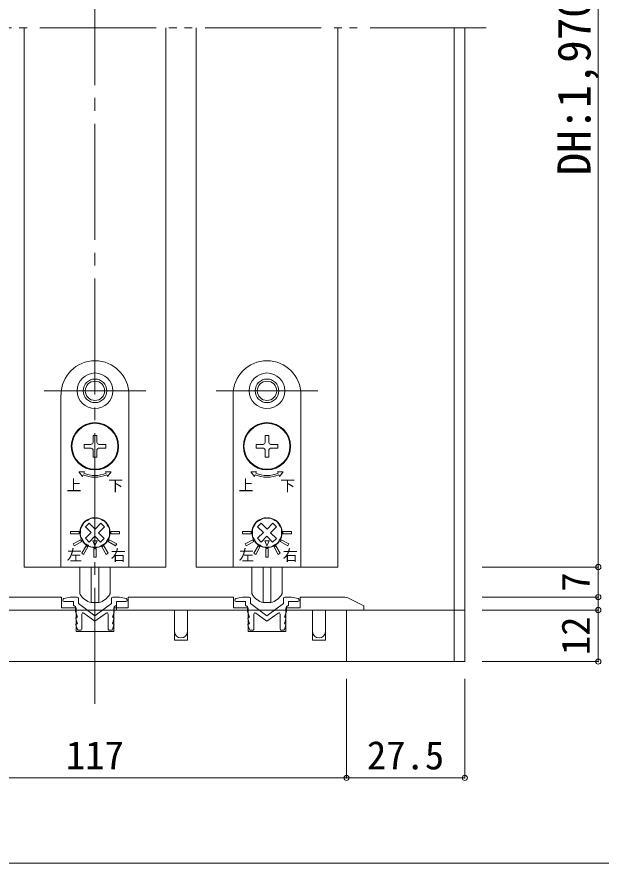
# Model space of a CAD drawing. Units: millimetres on the paper, enlarged 10 times, with parts at other scales. Extents: x -2000 to 2000, y -1385 to 1385.
# Drawn here: x -860 to -408, y -68 to 589 of the extents above; entities that cross this region are included whole.
import ezdxf
from ezdxf.enums import TextEntityAlignment as Align

# ---------------------------------------------------------------- set-up
doc = ezdxf.new("R2010")
doc.units = ezdxf.units.MM
doc.header["$LTSCALE"] = 10
doc.header["$PDMODE"] = 32
doc.header["$PDSIZE"] = 4
for name, pattern in [('CHAIN2', [12, 9, -1, 1, -1]), ('DOUBLE_CHAIN2', [12.8, 9, -1, 0.6, -0.6, 0.6, -1]), ('USER1', [19.05, 12.7, -6.35])]:
    doc.linetypes.add(name, pattern=pattern)
for name, color, linetype, lineweight in [('1-0_H-SYM', 7, 'Continuous', 20), ('1-1_0', 7, 'Continuous', 20), ('2-0_18', 7, 'Continuous', 18), ('3-0', 7, 'Continuous', 20)]:
    doc.layers.add(name, color=color, linetype=linetype, lineweight=lineweight)
doc.styles.add('ＭＳ ゴシック', font='')
doc.styles.get('ＭＳ ゴシック').set_extended_font_data('MS Gothic')

msp = doc.modelspace()

# ---------------------------------------------------------------- linework, layer by layer
at = {"layer": '1-0_H-SYM'}
msp.add_line((380, -67.5), (-1950, -67.5), dxfattribs=at)
at = {"layer": '1-1_0'}
msp.add_lwpolyline([(380, -67.5), (-1950, -67.5), (-1950, 1335)], dxfattribs=at)
at = {"layer": '2-0_18', "lineweight": 20}
for p, q in [((-854.93, 580.45), (-854.93, 162.12)), ((-744.93, 580.45), (-744.93, 162.12)), ((-721.6, 580.45), (-721.6, 162.12)), ((-611.6, 580.45), (-611.6, 162.12)), ((-521.6, 580.45), (-521.6, 88.78)), ((-513.27, 580.45), (-513.27, 88.78)), ((-854.93, 162.12), (-744.93, 162.12)), ((-721.6, 162.12), (-611.6, 162.12)), ((-907.43, 138.78), (-833.83, 138.78)), ((-819.04, 138.76), (-824.15, 137.62)), ((-818.83, 138.78), (-813.71, 138.78)), ((-781.04, 138.78), (-786.16, 138.78)), ((-780.83, 138.76), (-775.72, 137.62)), ((-774.1, 130.45), (-774.1, 138.78)), ((-692.44, 138.78), (-774.1, 138.78)), ((-685.71, 138.76), (-690.82, 137.62)), ((-685.49, 138.78), (-680.38, 138.78)), ((-647.71, 138.78), (-652.82, 138.78)), ((-647.49, 138.76), (-642.38, 137.62)), ((-607.3, 138.78), (-640.77, 138.78)), ((-824.93, 136.45), (-824.93, 136.65)), ((-823.93, 135.45), (-820.49, 135.45)), ((-820.49, 135.45), (-816.6, 135.45)), ((-816.6, 132.53), (-814.93, 131.28)), ((-814.93, 127.24), (-814.93, 131.28)), ((-812.71, 137.78), (-812.71, 133.78)), ((-812.71, 133.78), (-799.93, 124.2)), ((-799.93, 124.2), (-787.16, 133.78)), ((-787.16, 137.78), (-787.16, 133.78)), ((-783.27, 132.53), (-784.93, 131.28)), ((-784.93, 127.24), (-784.93, 131.28)), ((-779.38, 135.45), (-783.27, 135.45)), ((-783.27, 132.53), (-783.27, 135.45)), ((-783.27, 128.78), (-783.27, 132.12)), ((-775.93, 135.45), (-779.38, 135.45)), ((-774.93, 136.65), (-774.93, 136.45)), ((-691.6, 136.65), (-691.6, 136.45)), ((-690.6, 135.45), (-687.16, 135.45)), ((-687.16, 135.45), (-683.27, 135.45)), ((-683.27, 132.53), (-683.27, 135.45)), ((-683.27, 132.53), (-681.6, 131.28)), ((-681.6, 127.24), (-681.6, 131.28)), ((-679.38, 137.78), (-679.38, 133.78)), ((-666.6, 124.2), (-679.38, 133.78)), ((-653.82, 133.78), (-666.6, 124.2)), ((-653.82, 137.78), (-653.82, 133.78)), ((-649.93, 132.53), (-651.6, 131.28)), ((-651.6, 127.24), (-651.6, 131.28)), ((-646.05, 135.45), (-649.93, 135.45)), ((-642.6, 135.45), (-646.05, 135.45)), ((-641.6, 136.45), (-641.6, 136.65)), ((-513.27, 128.78), (-1086.6, 128.78)), ((-814.93, 128.78), (-918.27, 128.78)), ((-845.27, 128.78), (-861.6, 128.78)), ((-814.6, 128.78), (-835.27, 128.78)), ((-814.89, 127), (-813.45, 123.15)), ((-810.1, 113.82), (-810.1, 125.66)), ((-799.93, 120.03), (-808.5, 126.46)), ((-799.93, 120.03), (-791.37, 126.46)), ((-789.77, 113.78), (-789.77, 125.66)), ((-784.98, 127), (-786.43, 123.12)), ((-785.27, 128.78), (-738.27, 128.78)), ((-733.27, 128.78), (-785.27, 128.78)), ((-681.6, 128.78), (-785.27, 128.78)), ((-785.23, 130.45), (-774.1, 130.45)), ((-738.27, 128.78), (-738.27, 105.45)), ((-733.27, 128.78), (-681.27, 128.78)), ((-681.27, 128.78), (-728.27, 128.78)), ((-681.56, 127), (-680.1, 123.12)), ((-676.77, 113.78), (-676.77, 125.66)), ((-666.6, 120.03), (-675.17, 126.46)), ((-666.6, 120.03), (-658.03, 126.46)), ((-656.43, 113.82), (-656.43, 125.66)), ((-651.64, 127), (-653.09, 123.15)), ((-651.93, 128.78), (-631.27, 128.78)), ((-621.27, 128.78), (-604.93, 128.78)), ((-621.27, 128.78), (-621.27, 105.45)), ((-604.93, 128.78), (-591.6, 128.78)), ((-604.93, 88.78), (-604.93, 128.78)), ((-601.63, 128.78), (-543.27, 128.78)), ((-814.64, 122.29), (-813.4, 118.15)), ((-814.01, 123.15), (-813.45, 123.15)), ((-814.01, 118.15), (-813.4, 118.15)), ((-785.83, 123.12), (-786.43, 123.12)), ((-785.19, 122.26), (-786.43, 118.12)), ((-681.34, 122.26), (-680.1, 118.12)), ((-680.71, 123.12), (-680.1, 123.12)), ((-651.89, 122.29), (-653.13, 118.15)), ((-652.53, 118.15), (-653.13, 118.15)), ((-652.53, 123.15), (-653.09, 123.15)), ((-813.54, 113.63), (-814.64, 117.29)), ((-812.91, 113.15), (-810.77, 113.15)), ((-786.93, 113.12), (-789.1, 113.12)), ((-785.83, 118.12), (-786.43, 118.12)), ((-786.29, 113.59), (-785.19, 117.26)), ((-680.24, 113.59), (-681.34, 117.26)), ((-680.71, 118.12), (-680.1, 118.12)), ((-679.61, 113.12), (-677.43, 113.12)), ((-653.63, 113.15), (-655.77, 113.15)), ((-652.99, 113.63), (-651.89, 117.29)), ((-513.27, 88.78), (-1086.6, 88.78)), ((-799.93, 88.78), (-994.93, 88.78)), ((-799.93, 88.78), (-604.93, 88.78))]:
    msp.add_line(p, q, dxfattribs=at)
at = {"layer": '2-0_18', "color": 2, "linetype": 'USER1'}
for p, q in [((-839.43, 298.78), (-760.43, 298.78)), ((-706.1, 298.78), (-627.1, 298.78))]:
    msp.add_line(p, q, dxfattribs=at)
at = {"layer": '2-0_18'}
for p, q in [((-826.27, 295.78), (-826.27, 162.12)), ((-773.6, 162.12), (-773.6, 295.78)), ((-692.93, 295.78), (-692.93, 162.12)), ((-640.27, 162.12), (-640.27, 295.78)), ((-798.43, 264.12), (-801.43, 264.12)), ((-801.43, 258.62), (-801.43, 264.12)), ((-798.43, 258.62), (-798.43, 264.12)), ((-665.1, 264.12), (-668.1, 264.12)), ((-668.1, 258.62), (-668.1, 264.12)), ((-665.1, 258.62), (-665.1, 264.12)), ((-791.6, 257.28), (-797.1, 257.28)), ((-791.6, 257.28), (-791.6, 254.28)), ((-658.27, 257.28), (-663.77, 257.28)), ((-658.27, 257.28), (-658.27, 254.28)), ((-802.77, 254.28), (-808.27, 254.28)), ((-801.43, 247.45), (-801.43, 252.95)), ((-798.43, 247.45), (-798.43, 252.95)), ((-791.6, 254.28), (-797.1, 254.28)), ((-669.43, 254.28), (-674.93, 254.28)), ((-668.1, 247.45), (-668.1, 252.95)), ((-665.1, 247.45), (-665.1, 252.95)), ((-658.27, 254.28), (-663.77, 254.28)), ((-798.43, 247.45), (-801.43, 247.45)), ((-665.1, 247.45), (-668.1, 247.45)), ((-802.76, 188.82), (-807.19, 193.35)), ((-799.9, 191.61), (-795.37, 196.03)), ((-669.43, 188.82), (-673.85, 193.35)), ((-666.57, 191.61), (-662.03, 196.03)), ((-807.3, 184.39), (-802.76, 188.82)), ((-804.5, 181.53), (-807.3, 184.39)), ((-804.5, 181.53), (-799.97, 185.96)), ((-795.55, 181.42), (-799.97, 185.96)), ((-792.68, 184.22), (-795.55, 181.42)), ((-673.96, 184.39), (-669.43, 188.82)), ((-671.17, 181.53), (-673.96, 184.39)), ((-671.17, 181.53), (-666.64, 185.96)), ((-662.21, 181.42), (-666.64, 185.96)), ((-659.35, 184.22), (-662.21, 181.42)), ((-826.27, 162.12), (-773.6, 162.12)), ((-811.6, 141.67), (-811.6, 162.12)), ((-802.85, 162.12), (-802.85, 134.6)), ((-797.02, 162.12), (-797.02, 134.6)), ((-788.27, 162.12), (-788.27, 141.67)), ((-692.93, 162.12), (-640.27, 162.12)), ((-678.27, 141.67), (-678.27, 162.12)), ((-669.52, 162.12), (-669.52, 134.6)), ((-663.68, 162.12), (-663.68, 134.6)), ((-654.93, 162.12), (-654.93, 141.67)), ((-802.85, 134.6), (-797.02, 134.6)), ((-669.52, 134.6), (-663.68, 134.6))]:
    msp.add_line(p, q, dxfattribs=at)
at = {"layer": '2-0_18', "color": 4, "lineweight": 9}
for p, q in [((-409.79, 162.12), (-499.93, 162.12)), ((-409.79, 162.12), (-409.79, 138.78)), ((-409.79, 138.78), (-499.93, 138.78)), ((-409.79, 138.78), (-409.79, 128.78)), ((-409.79, 128.78), (-499.93, 128.78)), ((-409.79, 128.78), (-409.79, 88.78)), ((-409.79, 88.78), (-499.93, 88.78)), ((-604.97, 75.45), (-604.97, -1.43)), ((-604.97, 75.45), (-604.97, -1.43)), ((-513.27, 75.45), (-513.27, -1.43)), ((-994.9, -1.43), (-604.97, -1.43)), ((-604.97, -1.43), (-513.27, -1.43))]:
    msp.add_line(p, q, dxfattribs=at)
msp.add_lwpolyline([(-409.79, 162.12), (-409.79, 925.94), (-409.79, 952.6)], dxfattribs=at)
at = {"layer": '2-0_18'}
for points in [[(-802.77, 257.28), (-808.27, 257.28), (-808.27, 254.28)], [(-669.43, 257.28), (-674.93, 257.28), (-674.93, 254.28)], [(-808.61, 234.84), (-808.1, 236.07), (-812.43, 236.08), (-809.63, 232.38), (-809.12, 233.61)], [(-790.75, 233.61), (-790.24, 232.38), (-787.44, 236.08), (-791.77, 236.07), (-791.26, 234.84)], [(-675.28, 234.84), (-674.77, 236.07), (-679.09, 236.08), (-676.3, 232.38), (-675.79, 233.61)], [(-657.42, 233.61), (-656.91, 232.38), (-654.11, 236.08), (-658.44, 236.07), (-657.93, 234.84)], [(-799.9, 191.61), (-804.32, 196.14), (-807.19, 193.35)], [(-792.68, 184.22), (-797.11, 188.75), (-792.57, 193.17), (-795.37, 196.03)], [(-666.57, 191.61), (-670.99, 196.14), (-673.85, 193.35)], [(-659.35, 184.22), (-663.77, 188.75), (-659.24, 193.17), (-662.03, 196.03)]]:
    msp.add_lwpolyline(points, dxfattribs=at)
for points in [[(-818.93, 187.95), (-812.27, 187.95), (-812.27, 189.62), (-818.93, 189.62)], [(-780.93, 189.62), (-787.6, 189.62), (-787.6, 187.95), (-780.93, 187.95)], [(-685.6, 187.95), (-678.93, 187.95), (-678.93, 189.62), (-685.6, 189.62)], [(-647.6, 189.62), (-654.27, 189.62), (-654.27, 187.95), (-647.6, 187.95)], [(-815.97, 178.56), (-810.2, 181.9), (-811.03, 183.34), (-816.81, 180.01)], [(-808.71, 171.91), (-805.38, 177.69), (-806.82, 178.52), (-810.16, 172.75)], [(-800.06, 178.45), (-798.35, 182.43), (-801.68, 182.47)], [(-789.71, 172.75), (-793.05, 178.52), (-794.49, 177.69), (-791.16, 171.91)], [(-783.06, 180.01), (-788.84, 183.34), (-789.67, 181.9), (-783.9, 178.56)], [(-682.64, 178.56), (-676.87, 181.9), (-677.7, 183.34), (-683.47, 180.01)], [(-675.38, 171.91), (-672.05, 177.69), (-673.49, 178.52), (-676.82, 172.75)], [(-666.73, 178.45), (-665.01, 182.43), (-668.35, 182.47)], [(-656.38, 172.75), (-659.71, 178.52), (-661.16, 177.69), (-657.82, 171.91)], [(-649.73, 180.01), (-655.5, 183.34), (-656.34, 181.9), (-650.56, 178.56)], [(-799.1, 176.45), (-800.77, 176.45), (-800.77, 169.78), (-799.1, 169.78)], [(-665.77, 176.45), (-667.43, 176.45), (-667.43, 169.78), (-665.77, 169.78)]]:
    msp.add_lwpolyline(points, close=True, dxfattribs=at)
at = {"layer": '2-0_18', "lineweight": 20}
for points in [[(-859.24, 138.78), (-825.77, 138.78), (-825.77, 130.45), (-814.6, 130.45), (-814.6, 112.12), (-785.27, 112.12), (-785.27, 130.45)], [(-681.31, 130.45), (-692.44, 130.45), (-692.44, 138.78)], [(-640.77, 138.78), (-640.77, 130.45), (-651.93, 130.45), (-651.93, 112.12), (-681.27, 112.12), (-681.27, 130.45)], [(-816.6, 132.53), (-816.6, 134.2), (-816.6, 135.45)], [(-649.93, 132.53), (-649.93, 134.2), (-649.93, 135.45)], [(-591.6, 128.78), (-591.6, 132.12), (-602.82, 137.73)], [(-783.27, 128.78), (-769.93, 128.78), (-753.6, 128.78)], [(-728.27, 128.78), (-728.27, 105.45), (-738.27, 105.45)], [(-683.27, 128.78), (-696.6, 128.78), (-712.93, 128.78)], [(-631.27, 128.78), (-631.27, 105.45), (-621.27, 105.45)]]:
    msp.add_lwpolyline(points, dxfattribs=at)
at = {"layer": '2-0_18'}
for centre, radius in [((-799.93, 298.78), 13.83), ((-666.6, 298.78), 13.83), ((-799.93, 298.78), 9.17), ((-799.93, 298.78), 7.5), ((-666.6, 298.78), 9.17), ((-666.6, 298.78), 7.5), ((-799.93, 255.78), 18.33), ((-799.93, 255.78), 17.83), ((-666.6, 255.78), 18.33), ((-666.6, 255.78), 17.83)]:
    msp.add_circle(centre, radius, dxfattribs=at)
for centre, radius, start, end in [((-799.93, 295.78), 26.33, 0, 180), ((-666.6, 295.78), 26.33, 0, 180), ((-802.77, 258.62), 1.33, 270, 360), ((-797.1, 258.62), 1.33, 180, 270), ((-669.43, 258.62), 1.33, 270, 360), ((-663.77, 258.62), 1.33, 180, 270), ((-802.77, 252.95), 1.33, 360, 90), ((-797.1, 252.95), 1.33, 90, 180), ((-669.43, 252.95), 1.33, 360, 90), ((-663.77, 252.95), 1.33, 90, 180), ((-799.93, 255.78), 24, 247.5, 292.5), ((-799.93, 255.78), 22.67, 247.5, 292.5), ((-666.6, 255.78), 24, 247.5, 292.5), ((-666.6, 255.78), 22.67, 247.5, 292.5), ((-799.93, 188.78), 11.67, 98.90298, 201.09702), ((-799.93, 188.78), 11.5, 130.42431, 138.17431), ((-805.23, 195), 3.33, 99.87866, 130.42431), ((-799.93, 188.78), 11.17, 116.90028, 121.69834), ((-802.48, 196.54), 3.33, 108.17431, 138.71996), ((-799.93, 188.78), 11.5, 100.42431, 108.17431), ((-801.41, 196.82), 3.33, 69.87866, 100.42431), ((-801.38, 198), 2.33, 72.61143, 98.90298), ((-799.93, 202.62), 2.5, 252.61143, 287.38857), ((-799.93, 188.78), 11.17, 86.90028, 91.69834), ((-798.26, 196.78), 3.33, 78.17431, 108.71996), ((-798.49, 198), 2.33, 81.09702, 107.38857), ((-799.93, 188.78), 11.67, 338.90298, 81.09702), ((-799.93, 188.78), 11.5, 70.42431, 78.17431), ((-797.2, 196.48), 3.33, 39.87866, 70.42431), ((-799.93, 188.78), 11.17, 56.90028, 61.69834), ((-794.49, 194.87), 3.33, 48.17431, 78.71996), ((-799.93, 188.78), 11.5, 40.42431, 48.17431), ((-666.6, 188.78), 11.67, 98.90298, 201.09702), ((-666.6, 188.78), 11.5, 130.42431, 138.17431), ((-671.9, 195), 3.33, 99.87866, 130.42431), ((-666.6, 188.78), 11.17, 116.90028, 121.69834), ((-669.15, 196.54), 3.33, 108.17431, 138.71996), ((-666.6, 188.78), 11.5, 100.42431, 108.17431), ((-668.08, 196.82), 3.33, 69.87866, 100.42431), ((-668.05, 198), 2.33, 72.61143, 98.90298), ((-666.6, 202.62), 2.5, 252.61143, 287.38857), ((-666.6, 188.78), 11.17, 86.90028, 91.69834), ((-664.93, 196.78), 3.33, 78.17431, 108.71996), ((-665.16, 198), 2.33, 81.09702, 107.38857), ((-666.6, 188.78), 11.67, 338.90298, 81.09702), ((-666.6, 188.78), 11.5, 70.42431, 78.17431), ((-663.87, 196.48), 3.33, 39.87866, 70.42431), ((-666.6, 188.78), 11.17, 56.90028, 61.69834), ((-661.16, 194.87), 3.33, 48.17431, 78.71996), ((-666.6, 188.78), 11.5, 40.42431, 48.17431), ((-807.93, 190.46), 3.33, 168.17431, 198.71996), ((-799.93, 188.78), 11.5, 160.42431, 168.17431), ((-807.63, 191.52), 3.33, 129.87866, 160.42431), ((-799.93, 188.78), 11.17, 146.90028, 151.69834), ((-806.02, 194.23), 3.33, 138.17431, 168.71996), ((-793.72, 194.08), 3.33, 9.87866, 40.42431), ((-799.93, 188.78), 11.17, 26.90028, 31.69834), ((-792.18, 191.33), 3.33, 18.17431, 48.71996), ((-799.93, 188.78), 11.5, 10.42431, 18.17431), ((-791.9, 190.26), 3.33, 339.87866, 10.42431), ((-674.59, 190.46), 3.33, 168.17431, 198.71996), ((-666.6, 188.78), 11.5, 160.42431, 168.17431), ((-674.3, 191.52), 3.33, 129.87866, 160.42431), ((-666.6, 188.78), 11.17, 146.90028, 151.69834), ((-672.69, 194.23), 3.33, 138.17431, 168.71996), ((-660.38, 194.08), 3.33, 9.87866, 40.42431), ((-666.6, 188.78), 11.17, 26.90028, 31.69834), ((-658.84, 191.33), 3.33, 18.17431, 48.71996), ((-666.6, 188.78), 11.5, 10.42431, 18.17431), ((-658.57, 190.26), 3.33, 339.87866, 10.42431), ((-807.97, 187.31), 3.33, 159.87866, 190.42431), ((-799.93, 188.78), 11.5, 190.42431, 198.17431), ((-799.93, 188.78), 11.17, 176.90028, 181.69834), ((-807.69, 186.24), 3.33, 198.17431, 228.71996), ((-808.64, 185.42), 2.33, 201.09702, 227.38857), ((-792.24, 186.05), 3.33, 309.87866, 340.42431), ((-791.23, 185.42), 2.33, 312.61143, 338.90298), ((-799.93, 188.78), 11.5, 340.42431, 348.17431), ((-799.93, 188.78), 11.17, 356.90028, 1.69834), ((-791.94, 187.11), 3.33, 348.17431, 18.71996), ((-674.63, 187.31), 3.33, 159.87866, 190.42431), ((-666.6, 188.78), 11.5, 190.42431, 198.17431), ((-666.6, 188.78), 11.17, 176.90028, 181.69834), ((-674.36, 186.24), 3.33, 198.17431, 228.71996), ((-675.31, 185.42), 2.33, 201.09702, 227.38857), ((-658.91, 186.05), 3.33, 309.87866, 340.42431), ((-657.89, 185.42), 2.33, 312.61143, 338.90298), ((-666.6, 188.78), 11.5, 340.42431, 348.17431), ((-666.6, 188.78), 11.17, 356.90028, 1.69834), ((-658.61, 187.11), 3.33, 348.17431, 18.71996), ((-811.91, 181.87), 2.5, 12.61143, 47.38857), ((-799.93, 188.78), 11.17, 206.90028, 211.69834), ((-807.2, 182.92), 2.33, 192.61143, 218.90298), ((-806.15, 183.49), 3.33, 189.87866, 220.42431), ((-799.93, 188.78), 11.67, 218.90298, 321.09702), ((-799.93, 188.78), 11.5, 220.42431, 228.17431), ((-805.38, 182.7), 3.33, 228.17431, 258.71996), ((-799.93, 188.78), 11.17, 236.90028, 241.69834), ((-802.67, 181.09), 3.33, 219.87866, 250.42431), ((-799.93, 188.78), 11.5, 250.42431, 258.17431), ((-801.61, 180.79), 3.33, 258.17431, 288.71996), ((-799.93, 188.78), 11.17, 266.90028, 271.69834), ((-798.46, 180.75), 3.33, 249.87866, 280.42431), ((-799.93, 188.78), 11.5, 280.42431, 288.17431), ((-797.39, 181.02), 3.33, 288.17431, 318.71996), ((-799.93, 188.78), 11.17, 296.90028, 301.69834), ((-794.64, 182.57), 3.33, 279.87866, 310.42431), ((-799.93, 188.78), 11.5, 310.42431, 318.17431), ((-793.85, 183.34), 3.33, 318.17431, 348.71996), ((-792.67, 182.92), 2.33, 321.09702, 347.38857), ((-799.93, 188.78), 11.17, 326.90028, 331.69834), ((-787.95, 181.87), 2.5, 132.61143, 167.38857), ((-678.58, 181.87), 2.5, 12.61143, 47.38857), ((-666.6, 188.78), 11.17, 206.90028, 211.69834), ((-673.86, 182.92), 2.33, 192.61143, 218.90298), ((-672.82, 183.49), 3.33, 189.87866, 220.42431), ((-666.6, 188.78), 11.67, 218.90298, 321.09702), ((-666.6, 188.78), 11.5, 220.42431, 228.17431), ((-672.05, 182.7), 3.33, 228.17431, 258.71996), ((-666.6, 188.78), 11.17, 236.90028, 241.69834), ((-669.34, 181.09), 3.33, 219.87866, 250.42431), ((-666.6, 188.78), 11.5, 250.42431, 258.17431), ((-668.28, 180.79), 3.33, 258.17431, 288.71996), ((-666.6, 188.78), 11.17, 266.90028, 271.69834), ((-665.12, 180.75), 3.33, 249.87866, 280.42431), ((-666.6, 188.78), 11.5, 280.42431, 288.17431), ((-664.05, 181.02), 3.33, 288.17431, 318.71996), ((-666.6, 188.78), 11.17, 296.90028, 301.69834), ((-661.31, 182.57), 3.33, 279.87866, 310.42431), ((-666.6, 188.78), 11.5, 310.42431, 318.17431), ((-660.52, 183.34), 3.33, 318.17431, 348.71996), ((-659.34, 182.92), 2.33, 321.09702, 347.38857), ((-666.6, 188.78), 11.17, 326.90028, 331.69834), ((-654.62, 181.87), 2.5, 132.61143, 167.38857), ((-809.93, 141.67), 1.67, 180, 210.56067), ((-799.89, 147.6), 13.33, 210.56067, 257.16143), ((-799.98, 147.6), 13.33, 282.83857, 329.43933), ((-789.93, 141.67), 1.67, 329.43933, 360), ((-676.6, 141.67), 1.67, 180, 210.56067), ((-666.56, 147.6), 13.33, 210.56067, 257.16143), ((-666.65, 147.6), 13.33, 282.83857, 329.43933), ((-656.6, 141.67), 1.67, 329.43933, 360)]:
    msp.add_arc(centre, radius, start, end, dxfattribs=at)
at = {"layer": '2-0_18', "lineweight": 20}
for centre, radius, start, end in [((-818.83, 137.78), 1, 90, 102.52881), ((-818.83, 137.78), 1, 90, 102.52881), ((-818.83, 137.78), 1, 90, 102.52881), ((-818.83, 137.78), 1, 90, 102.52881), ((-813.71, 137.78), 1, 0, 90), ((-786.16, 137.78), 1, 90, 180), ((-781.04, 137.78), 1, 77.47119, 90), ((-685.49, 137.78), 1, 90, 102.52881), ((-680.38, 137.78), 1, 0, 90), ((-652.82, 137.78), 1, 90, 180), ((-647.71, 137.78), 1, 77.47119, 90), ((-647.71, 137.78), 1, 77.47119, 90), ((-647.71, 137.78), 1, 77.47119, 90), ((-647.71, 137.78), 1, 77.47119, 90), ((-607.3, 128.78), 10, 63.43495, 90), ((-823.93, 136.65), 1, 102.52881, 180), ((-823.93, 136.45), 1, 180, 270), ((-775.93, 136.45), 1, 270, 0), ((-775.93, 136.65), 1, 0, 77.47119), ((-690.6, 136.65), 1, 102.52881, 180), ((-690.6, 136.45), 1, 180, 270), ((-642.6, 136.45), 1, 270, 0), ((-642.6, 136.65), 1, 0, 77.47119), ((-814.27, 127.24), 0.667, 180, 200.55605), ((-814.27, 127.24), 0.667, 180, 200.55605), ((-814.27, 127.24), 0.667, 180, 200.55605), ((-814.27, 127.24), 0.667, 180, 200.55605), ((-809.1, 125.66), 1, 53.1301, 180), ((-790.77, 125.66), 1, 0, 126.8699), ((-785.6, 127.24), 0.667, 339.44395, 0), ((-785.6, 127.24), 0.667, 339.44395, 0), ((-785.6, 127.24), 0.667, 339.44395, 0), ((-680.93, 127.24), 0.667, 180, 200.55605), ((-680.93, 127.24), 0.667, 180, 200.55605), ((-680.93, 127.24), 0.667, 180, 200.55605), ((-675.77, 125.66), 1, 53.1301, 180), ((-657.43, 125.66), 1, 0, 126.8699), ((-652.27, 127.24), 0.667, 339.44395, 0), ((-652.27, 127.24), 0.667, 339.44395, 0), ((-652.27, 127.24), 0.667, 339.44395, 0), ((-652.27, 127.24), 0.667, 339.44395, 0), ((-814.01, 122.48), 0.667, 90, 196.69924), ((-814.01, 117.48), 0.667, 90, 196.69924), ((-785.83, 122.45), 0.667, 343.30076, 90), ((-680.71, 122.45), 0.667, 90, 196.69924), ((-652.53, 122.48), 0.667, 343.30076, 90), ((-652.53, 117.48), 0.667, 343.30076, 90), ((-812.91, 113.82), 0.667, 196.69924, 270), ((-810.77, 113.82), 0.667, 270, 0), ((-789.1, 113.78), 0.667, 180, 270), ((-786.93, 113.78), 0.667, 270, 343.30076), ((-785.83, 117.45), 0.667, 343.30076, 90), ((-733.27, 112.12), 5, 180, 0), ((-680.71, 117.45), 0.667, 90, 196.69924), ((-679.61, 113.78), 0.667, 196.69924, 270), ((-677.43, 113.78), 0.667, 270, 0), ((-655.77, 113.82), 0.667, 180, 270), ((-653.63, 113.82), 0.667, 270, 343.30076), ((-626.27, 112.12), 5, 180, 0)]:
    msp.add_arc(centre, radius, start, end, dxfattribs=at)
at = {"layer": '2-0_18', "color": 4}
for p in [(-409.79, 162.12), (-409.79, 138.78), (-409.79, 128.78), (-409.79, 88.78), (-604.97, -1.43), (-513.27, -1.43)]:
    msp.add_point(p, dxfattribs=at)
at = {"layer": '3-0', "color": 4, "linetype": 'CHAIN2', "lineweight": 9}
msp.add_line((-799.93, 1105.94), (-799.93, 55.45), dxfattribs=at)
at = {"layer": '3-0', "linetype": 'DOUBLE_CHAIN2'}
msp.add_line((-496.6, 580.45), (-1103.27, 580.45), dxfattribs=at)

# ---------------------------------------------------------------- texts
at = {"layer": '2-0_18', "style": 'ＭＳ ゴシック'}
for s, height, p in [('DH:1,970', 25.66, (-408.13, 465.92)), ('7', 21.99, (-409.79, 142.95)), ('12', 21.99, (-409.79, 93.78))]:
    msp.add_text(s, height=height, rotation=90, dxfattribs=at).set_placement(p, align=Align.BOTTOM_LEFT)
for s, height, p in [('上', 8.55, (-822.01, 218.72)), ('下', 8.55, (-789.69, 218.47)), ('上', 8.55, (-688.68, 218.72)), ('下', 8.55, (-656.36, 218.47)), ('左', 8.55, (-821.7, 164.54)), ('右', 8.55, (-787.72, 164.46)), ('左', 8.55, (-688.37, 164.54)), ('右', 8.55, (-654.39, 164.46)), ('117', 21.99, (-822.43, -1.43)), ('27.5', 21.99, (-589.12, -1.43))]:
    msp.add_text(s, height=height, dxfattribs=at).set_placement(p, align=Align.BOTTOM_LEFT)

doc.saveas('drawing.dxf')
